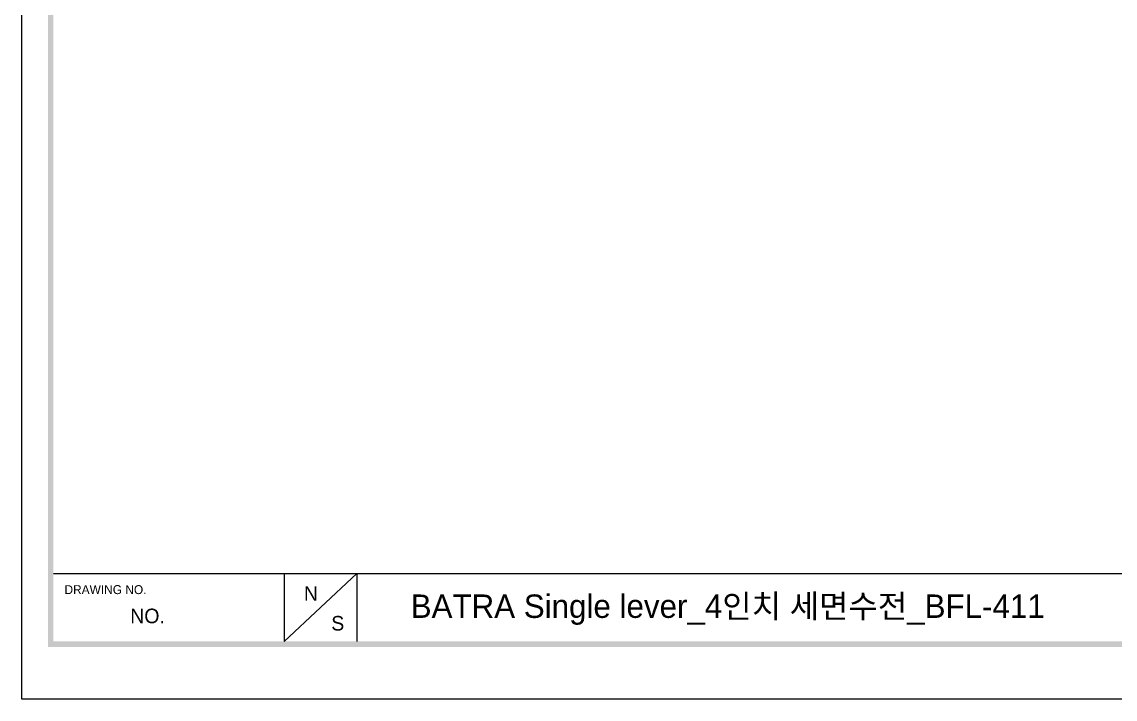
# Model space of a CAD drawing. Header units: millimetres. Extents: x 1091 to 1735, y 843 to 1297.
# Drawn here: x 1091.2 to 1412.4, y 843.5 to 1042.5 of the extents above; entities that cross this region are included whole.
import ezdxf

# ---------------------------------------------------------------- set-up
doc = ezdxf.new("R2010")
doc.units = ezdxf.units.MM
doc.styles.add('Daelim Dimension', font='')
doc.styles.get('Daelim Dimension').set_extended_font_data('나눔고딕')

msp = doc.modelspace()

# ---------------------------------------------------------------- linework, layer by layer
at = {"color": 5}
msp.add_line((1100.53, 880.37), (1620.21, 880.37), dxfattribs=at)
at = {"color": 5, "ltscale": 40}
for p, q in [((1168.29, 880.37), (1168.29, 860.4)), ((1168.29, 880.37), (1168.29, 860.4)), ((1189.67, 880.37), (1168.29, 860.4)), ((1189.67, 880.37), (1168.29, 860.4)), ((1189.67, 880.37), (1189.67, 860.4)), ((1189.67, 880.37), (1189.67, 860.4))]:
    msp.add_line(p, q, dxfattribs=at)
at = {"color": 2}
msp.add_lwpolyline([(1091.24, 1297.22), (1735.44, 1297.22), (1735.44, 843.46), (1091.24, 843.46)], close=True, dxfattribs=at)
at = {"ltscale": 0.5}
msp.add_lwpolyline([(1091.24, 1297.22), (1735.44, 1297.22), (1735.44, 843.46), (1091.24, 843.46)], close=True, dxfattribs=at)
at = {"color": 5, "ltscale": 40}
for points in [[(1098.88, 1289.58), (1100.53, 1289.58), (1098.88, 858.75), (1100.53, 860.4)], [(1727.8, 858.75), (1726.15, 860.4), (1098.88, 858.75), (1100.53, 860.4)]]:
    msp.add_trace(points, dxfattribs=at)

# ---------------------------------------------------------------- texts
at = {"color": 5, "ltscale": 40, "style": 'Daelim Dimension'}
msp.add_text('DRAWING NO.', height=2.6158, dxfattribs=at).set_placement((1103.76, 874.33))
at = {"attachment_point": 1, "style": 'Daelim Dimension'}
for s, insert, char_height, width in [('N', (1174.11, 876.63), 4.28, 5.9741), ('NO.', (1123.08, 870.05), 4.281, 26.854), ('S', (1182.14, 867.9), 4.28, 5.9741)]:
    msp.add_mtext(s, dxfattribs=dict(at, insert=insert, char_height=char_height, width=width))
at = {"color": 2, "insert": (1205.48, 874.21), "char_height": 6.8796, "width": 265.407, "attachment_point": 1, "style": 'Daelim Dimension'}
msp.add_mtext('BATRA Single lever_4인치 세면수전_BFL-411', dxfattribs=at)

doc.saveas('drawing.dxf')
